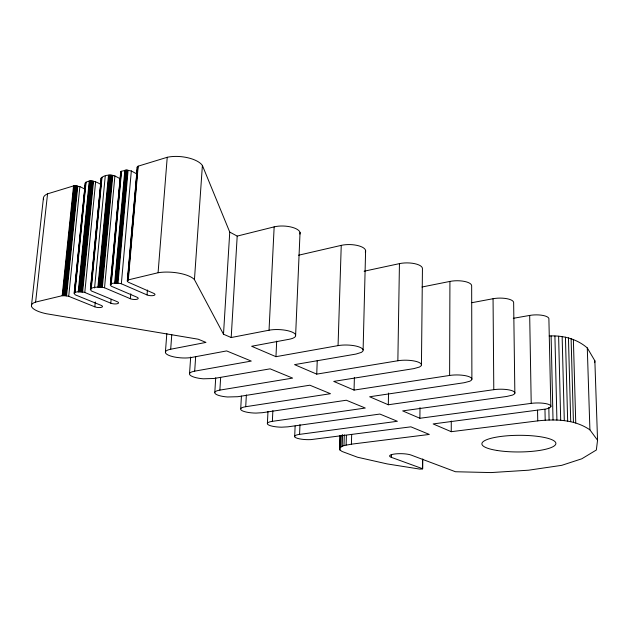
<?xml version="1.0" encoding="UTF-8"?>
<svg xmlns="http://www.w3.org/2000/svg" width="629" height="629" viewBox="0 0 629 629"><rect width="100%" height="100%" fill="white"/><g stroke="black" fill="none" stroke-linecap="round" stroke-linejoin="round"><path stroke-width="0.94" d="M422.806 459.005L422.712 468.762L391.34 457.346A11.589 2.508 1 0 1 395.114 453.941A11.589 2.508 1 0 1 411.099 455.058L455.467 471.742L491.084 472.576L528.643 470.193L561.76 465.326L581.801 458.793L596.347 450.002L597.55 440.237L589.908 429.851C574.615 419.323 555.462 419.008 537.748 420.872L451.252 431.691L451.276 421.013M137.232 167.943L137.295 166.976L138.176 166.166L167.228 157.289A23.1 9.922 6 0 1 202.396 165.466L229.75 232.093L237.196 236.095L274.158 226.872A16.205 6.306 3.2 0 1 290.362 226.865A16.205 6.306 3.2 0 1 300.041 232.447L295.583 336.224A16.645 5.134 2.8 0 1 289.065 339.29L251.624 346.264L275.958 356.682L338.064 345.62A16.032 4.804 1.7 0 1 355.998 346.068A16.032 4.804 1.7 0 1 362.791 351.226L361.423 352.374L355.959 354.072L294.545 364.631L316.741 374.129L397.858 360.755A15.473 4.466 0.8 0 1 415.148 361.195A15.473 4.466 0.8 0 1 420.958 365.976L419.464 367.037L413.921 368.602L333.724 381.402L354.048 390.098L449.625 375.45L449.924 281.422A14.593 5.111 -0.2 0 1 464.627 281.454A14.593 5.111 -0.2 0 1 471.664 285.959L471.892 379.24M451.252 431.691L433.129 423.938L545.988 408.999A13.736 3.483 -0.7 0 0 548.716 404.408A13.736 3.483 -0.7 0 0 531.214 403.37L419.889 418.269L419.999 407.568M421.446 364.828L422.444 268.497A15.088 5.504 0.7 0 0 414.653 263.653A15.088 5.504 0.7 0 0 399.446 263.63L364.112 271.217M171.772 334.62L170.687 349.229A15.89 4.56 4 0 0 176.293 357.335L180.311 357.815A15.89 4.56 4 0 0 191.664 357.437L226.637 350.919L251.286 361.077L194.683 371.157A14.954 4.073 3.6 0 0 190.241 375.261A14.954 4.073 3.6 0 0 203.261 378.807L214.025 378.485L270.124 368.838L292.627 378.108L219.875 390.106A14.152 3.672 3.1 0 0 215.377 393.785A14.152 3.672 3.1 0 0 227.517 396.985L237.77 396.71L309.853 385.207L330.484 393.707L245.719 406.704A13.453 3.342 2.7 0 0 241.74 410.47A13.453 3.342 2.7 0 0 255.979 413.088L262.324 412.703L346.312 400.233L365.292 408.048L272.357 421.344A12.847 3.066 2.4 0 0 268.245 424.772A12.847 3.066 2.4 0 0 281.69 427.185L287.799 426.839L379.877 414.055L397.394 421.281L299.577 434.372A12.108 2.775 2 0 0 296.055 437.823A12.108 2.775 2 0 0 310.97 439.6L410.879 426.832L429.324 434.435L351.407 444.176C347.53 445.183 342.152 444.852 339.518 448.438L339.919 449.971L342.05 451.465L357.5 457.228L387.181 463.919L419.732 469.085L422.444 469.014L422.539 459.264M397.858 360.755L399.446 263.63M391.34 457.346L391.387 454.429M419.889 418.269L402.654 410.894L506.919 396.427L512.47 395.091A14.443 3.829 -0.3 0 0 511.188 390.42A14.443 3.829 -0.3 0 0 493.789 389.673L388.313 404.761L388.525 393.07M363.106 349.983L365.614 250.594M351.407 444.176L351.674 434.442M354.048 390.098L354.394 377.384M343.984 445.646L344.307 434.859M346.123 445.08L346.406 435.378M339.495 449.2L339.912 435.465M339.919 449.971L339.982 448.013M339.982 447.683L340.336 435.999M340.894 446.96L341.248 435.252M342.231 446.276L342.585 434.537M338.064 345.62L341.24 245.373A15.623 5.913 1.8 0 1 358.711 245.813A15.623 5.913 1.8 0 1 365.3 252.119M316.741 374.129L317.244 360.496M299.577 434.372L299.978 424.622M294.679 436.762L295.127 425.99M272.357 421.344L272.868 410.611M275.958 356.682L276.697 341.115M202.396 165.466L194.447 279.638L223.499 334.235L231.197 337.529L269.039 330.209L274.158 226.872M267.404 423.191L267.985 411.405M245.719 406.704L246.356 394.933M240.718 408.732L241.426 396.066M231.197 337.529L237.196 236.095M219.875 390.106L220.653 377.376M223.499 334.235L229.75 232.093M214.811 392.354L215.723 377.754M299.939 234.09L300.041 232.447M194.683 371.157L195.674 356.564M189.533 373.673L190.681 357.068M165.419 352.067L166.827 333.504M85.088 189.211L79.883 186.585L73.546 185.909L47.56 193.842L35.625 302.077L62.177 295.716L65.424 295.716L68.71 296.306L94.822 306.826A4.521 1.415 5.7 0 0 101.175 307.384A4.521 1.415 5.7 0 0 101.175 305.372L75.11 294.781C71.376 290.677 82.997 291.762 84.797 292.477L110.783 303.186A4.545 1.447 5.5 0 0 117.183 303.752A4.545 1.447 5.5 0 0 117.261 301.708L91.323 290.92C87.36 286.494 101.733 286.659 104.532 287.775L130.352 298.72A4.584 1.486 5.3 0 0 136.808 299.302A4.584 1.486 5.3 0 0 136.98 297.21L111.215 286.179C107.685 281.839 119.691 283.105 121.342 283.765L147.021 294.922A4.623 1.517 5 0 0 153.515 295.512A4.623 1.517 5 0 0 153.775 293.381L128.159 282.146L127.278 280.927L128.3 279.881L158.083 272.742L167.228 157.289M147.021 294.922L147.422 290.032M85.214 183.283C88.783 178.699 97.031 181.844 100.797 184.478M130.352 298.72L130.777 293.829M127.294 281.124L137.295 166.976M127.561 280.361L137.437 166.756M127.758 280.188L137.633 166.543M128.009 280.031L137.877 166.347M128.3 279.881L138.176 166.166M116.271 283.066L126.413 170.121L131.327 170.954L136.438 173.738M116.845 283.074L126.972 170.129M117.426 283.097L127.538 170.152M118.008 283.144L128.104 170.207M121.342 283.765L131.327 170.954M594.696 362.666L594.861 360.794L587.282 347.916C576.691 338.764 562.876 335.273 549.18 335.98M110.303 284.984L120.697 172.039L121.539 171.245L126.413 170.121M110.555 284.434L120.831 171.827M110.743 284.261L121.02 171.615M110.979 284.104L121.255 171.426M111.27 283.962L121.539 171.245M110.783 303.186L111.144 299.278M114.651 283.152L124.841 170.239M115.17 283.105L125.344 170.176M115.705 283.074L125.871 170.137M104.532 287.775L114.903 175.939C110.68 174.579 103.683 174.603 101.096 178.439M94.822 306.826L95.286 301.936M97.888 287.162L108.471 175.239M98.399 287.115L108.966 175.177M98.934 287.091L109.485 175.137M99.484 287.076L110.02 175.121M100.05 287.091L110.57 175.129M100.632 287.115L111.129 175.161M101.214 287.162L111.695 175.208M101.796 287.217L112.261 175.279M102.37 287.304L112.819 175.373M90.364 289.749L101.198 177.991M90.592 289.206L101.332 177.779M90.773 289.041L101.505 177.575M91.001 288.892L101.733 177.386M91.276 288.75L102.008 177.213M94.578 287.956L105.232 176.23M82.651 292.013L93.54 181.246M84.797 292.477L95.624 181.805M78.216 291.88L89.239 181.113M78.719 291.832L89.727 181.058M79.246 291.801L90.238 181.018M79.789 291.793L90.765 181.003M80.347 291.801L91.315 181.01M80.921 291.825L91.865 181.034M81.495 291.872L92.424 181.089M82.077 291.935L92.982 181.16M74.12 293.633L85.3 182.842M74.324 293.106L85.418 182.63M74.489 292.941L85.591 182.434M74.717 292.792L85.811 182.253M74.985 292.65L86.079 182.08M62.672 295.677L74.033 185.846M63.191 295.646L74.537 185.814M63.726 295.638L75.055 185.799M64.284 295.646L75.598 185.807M64.85 295.669L76.148 185.83M65.424 295.716L76.707 185.877M65.998 295.772L77.257 185.948M66.564 295.85L77.807 186.042M68.71 296.306L79.883 186.585M62.177 295.716L73.546 185.909M31.45 305.741L43.393 198.347M120.571 172.503L120.697 172.039M298.586 255.217L341.24 245.373M421.996 287.013L449.924 281.422M170.687 349.229L205.974 342.404L198.182 339.196L46.499 313.761A22.613 6.919 6.2 0 1 35.625 302.077M471.852 302.698L493.057 298.72A14.121 4.741 -0.9 0 1 507.265 298.767A14.121 4.741 -0.9 0 1 513.649 302.942L514.852 393.196M513.295 318.313L529.681 315.428A13.429 4.317 -1.3 0 1 543.165 315.483A13.429 4.317 -1.3 0 1 548.897 319.296L550.855 406.593M388.313 404.761L369.632 396.765L464.108 382.731L469.682 381.276A14.947 4.144 0.2 0 0 467.732 376.236A14.947 4.144 0.2 0 0 449.625 375.45M114.903 175.939L120.045 178.675M594.861 360.794L597.55 440.237M587.282 347.916L589.908 429.851M573.373 339.495L575.747 422.995M571.101 338.614L573.436 422.279M568.443 337.844L570.723 421.642M565.44 337.183L567.665 421.1M562.145 336.657L564.299 420.659M558.615 336.271L560.698 420.329M554.912 336.035L556.917 420.117M551.106 335.949L553.025 420.023M548.818 407.356L549.093 420.062M544.966 409.471L545.194 420.211M537.543 410.163L537.748 420.872M529.681 315.428L531.214 403.37M493.057 298.72L493.789 389.673M269.039 330.209A16.645 5.134 2.8 0 1 285.684 330.288A16.645 5.134 2.8 0 1 295.677 334.887M158.083 272.742A23.8 8.138 4.9 0 1 194.447 279.638M43.637 199.692A21.991 8.476 7.7 0 1 47.56 193.842M497.272 450.498A36.977 8.319 -0.3 0 0 555.682 444.326A36.977 8.319 -0.3 0 0 503.711 436.125A36.977 8.319 -0.3 0 0 497.272 450.498"/></g></svg>
